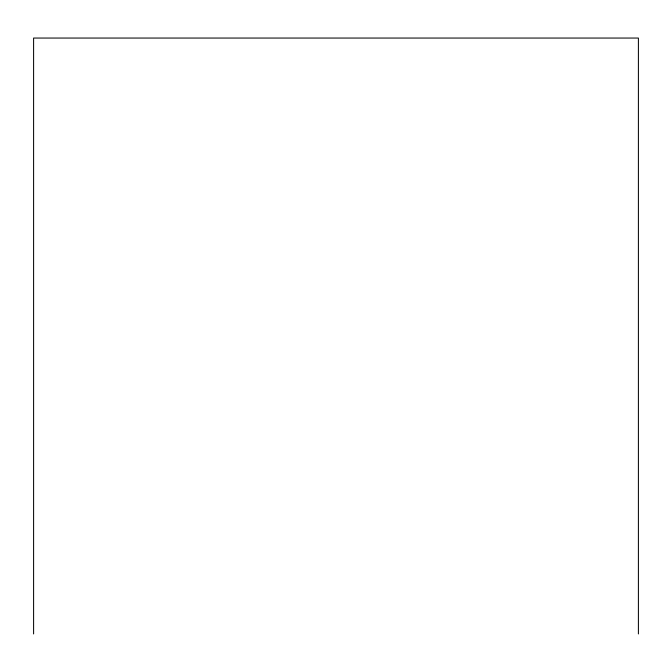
<?xml version="1.0" encoding="UTF-8"?>
<svg xmlns="http://www.w3.org/2000/svg" width="672" height="672" viewBox="0 0 672 672"><rect width="100%" height="100%" fill="white"/><g stroke="black" fill="none" stroke-linecap="round" stroke-linejoin="round"><path stroke-width="1.01" d="M638.4 633.948L638.4 38.052L33.6 38.052L33.6 633.948"/></g></svg>
